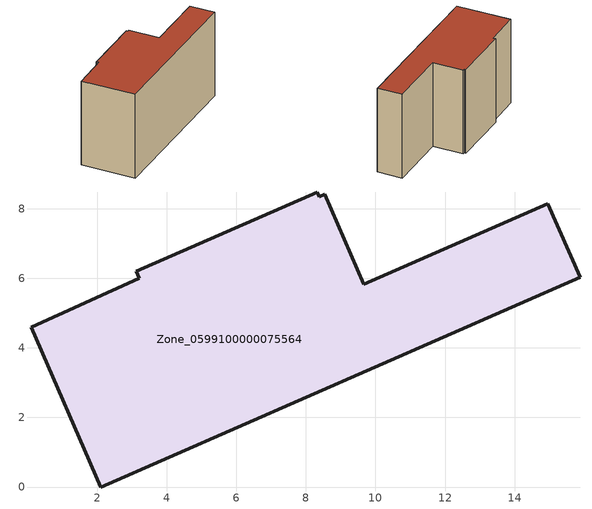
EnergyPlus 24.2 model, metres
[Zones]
Zone_0599100000075564
 floor ground (C_G): 8.32,8.48 8.38,8.34 8.54,8.41 9.67,5.83 14.96,8.15 15.89,6.03 2.11,0 0.1,4.59 3.21,6 3.12,6.2 z0
 wall outside (C_F): 15.89,6.03 14.96,8.15 9.67,5.83 8.54,8.41 8.38,8.34 8.32,8.48 3.12,6.2 3.21,6 0.1,4.59 2.11,0 15.89,6.03 z0:8.05
 roof outside (C_R): 8.38,8.34 8.32,8.48 3.12,6.2 3.21,6 0.1,4.59 2.11,0 15.89,6.03 14.96,8.15 9.67,5.83 8.54,8.41 z8.05
[BUILDING]
Pand.0599100000075564: North Axis=0; Terrain=City; Loads Convergence Tolerance Value=0.04; Temperature Convergence Tolerance Value=0.4; Solar Distribution=FullExterior; Maximum Number of Warmup Days=25; Minimum Number of Warmup Days=1
[Site:Location]
Rotterdam.The.Hague.AP_ZH_NLD Design_Conditions: Latitude=51.96; Longitude=4.45; Time Zone=1; Elevation=-4.5
[SITE:GROUNDTEMPERATURE:BUILDINGSURFACE]
18, 18, 18, 18, 18, 18, 18, 18, 18, 18, 18, 18
[MATERIAL] Thermal Absorptance=0.9; Solar Absorptance=0.7; Visible Absorptance=0.7
Name | Roughness | Thickness | Conductivity | Density | Specific Heat
G.TC.1975-1991 | MediumSmooth | 0.15 | 0.288461 | 540 | 1210
F.TC.1975-1991 | Rough | 0.3 | 0.230769 | 1920 | 840
R.TC.1975-1991 | MediumRough | 0.2 | 0.153846 | 1500 | 1000
[CONSTRUCTION]
C_G: G.TC.1975-1991
C_F: F.TC.1975-1991
C_R: R.TC.1975-1991
[ZONE]
Zone_0599100000075564: Type=1; Multiplier=1; Ceiling Height=Autocalculate; Volume=Autocalculate; Floor Area=autocalculate; Part of Total Floor Area=Yes
[ZONEINFILTRATION:DESIGNFLOWRATE]
Infil_Zone_0599100000075564: Zone or ZoneList or Space or SpaceList=Zone_0599100000075564; Schedule=AlwaysOn; Design Flow Rate Calculation Method=Flow/Area; Flow Rate per Floor Area=0.003; Constant Term Coefficient=1; Temperature Term Coefficient=0; Velocity Term Coefficient=0; Velocity Squared Term Coefficient=0
[HVACTEMPLATE:ZONE:IDEALLOADSAIRSYSTEM]
Zone_0599100000075564: Maximum Heating Supply Air Temperature=50; Minimum Cooling Supply Air Temperature=13; Maximum Heating Supply Air Humidity Ratio=0.0156; Minimum Cooling Supply Air Humidity Ratio=0.0077; Heating Limit=NoLimit; Cooling Limit=NoLimit; Dehumidification Control Type=ConstantSensibleHeatRatio; Cooling Sensible Heat Ratio=0.7; Dehumidification Setpoint=60; Humidification Control Type=None; Humidification Setpoint=30; Outdoor Air Method=None; Outdoor Air Flow Rate per Person=0.00944; Outdoor Air Flow Rate per Zone Floor Area=0; Outdoor Air Flow Rate per Zone=0; Demand Controlled Ventilation Type=None; Outdoor Air Economizer Type=NoEconomizer; Heat Recovery Type=None; Sensible Heat Recovery Effectiveness=0.7; Latent Heat Recovery Effectiveness=0.65
[ZONECONTROL:THERMOSTAT]
ThermostatControl_Zone_0599100000075564: Zone or ZoneList=Zone_0599100000075564; Control Type Schedule=DualSetpointControlType; Control 1=Thermostat_Zone_0599100000075564; Temperature Difference Between Cutout And Setpoint=0
[THERMOSTATSETPOINT:DUALSETPOINT]
Thermostat_Zone_0599100000075564: Heating Setpoint Temperature Schedule=HeatingSetpoint_Zone_0599100000075564; Cooling Setpoint Temperature Schedule=CoolingSetpoint_Zone_0599100000075564
[SCHEDULE:COMPACT]
HeatingSetpoint_Zone_0599100000075564: Through: 12/31, For: AllDays, Until: 24:00, 21
CoolingSetpoint_Zone_0599100000075564: Through: 12/31, For: AllDays, Until: 24:00, 24
DualSetpointControlType: Through: 12/31, For: AllDays, Until: 24:00, 4
AlwaysOn: Through: 12/31, For: AllDays, Until: 24:00, 1
